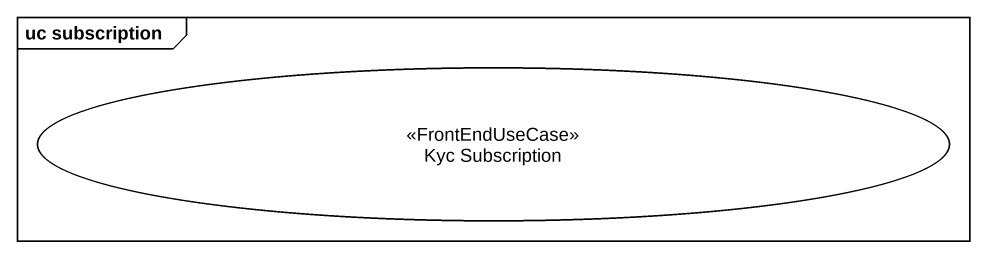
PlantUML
@startuml
mainframe uc subscription
usecase "Kyc Subscription" as Kyc_Subscription <<FrontEndUseCase>>
@enduml
